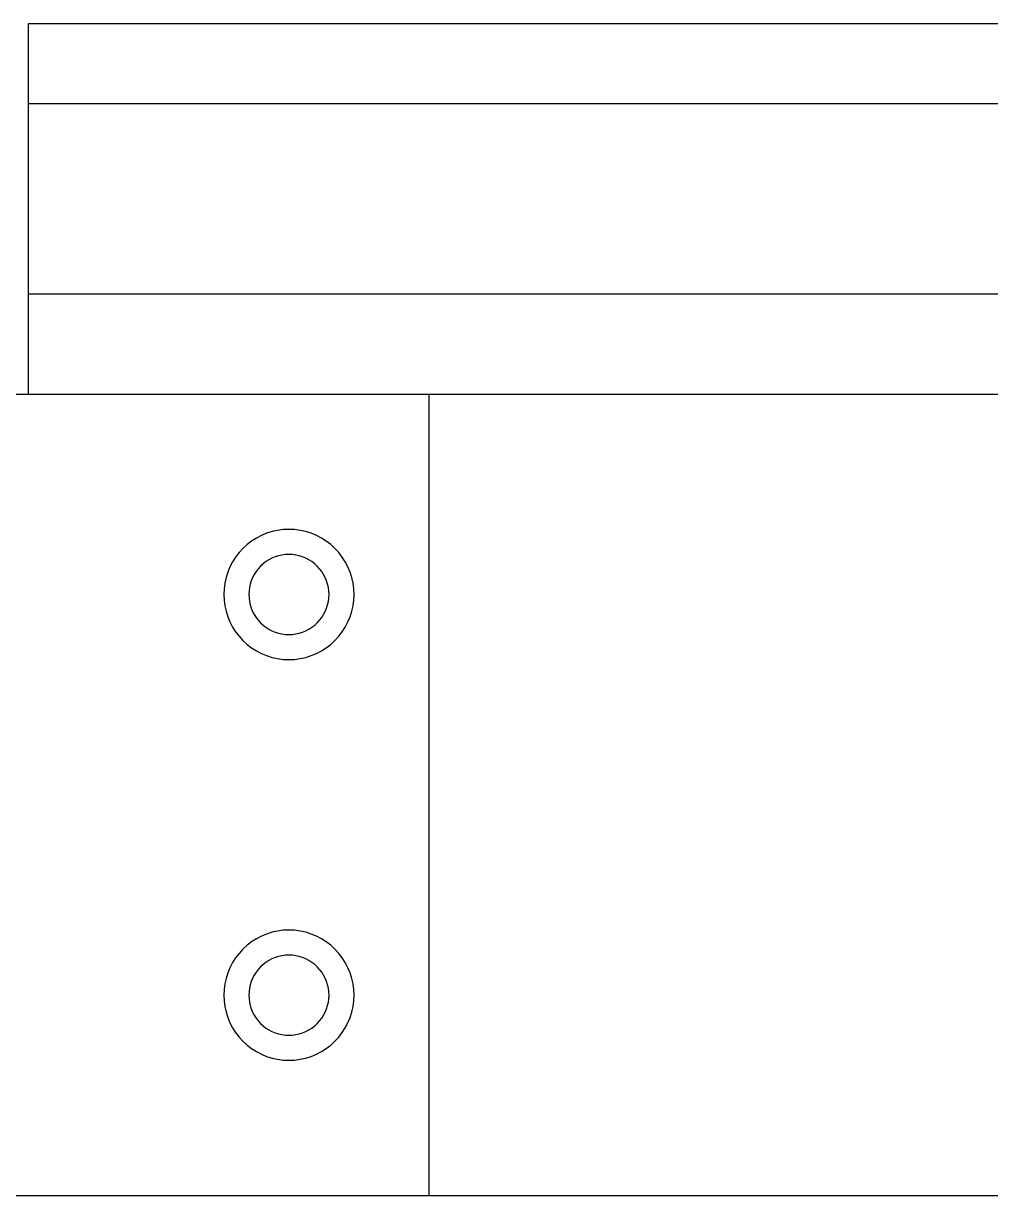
# Model space of a CAD drawing. Header units: millimetres. Extents: x 20 to 1736, y 5 to 589.
# Drawn here: x 114.8 to 153.41, y 456 to 502.8 of the extents above; entities that cross this region are included whole.
import ezdxf

# ---------------------------------------------------------------- set-up
doc = ezdxf.new("R2010")
doc.units = ezdxf.units.MM
doc.header["$LTSCALE"] = 0.4
doc.linetypes.add('DASHED', pattern=[1.524, 1.27, -0.254])
for name, color, linetype in [('Krepezh', 6, 'CONTINUOUS'), ('Nevidimye', 8, 'DASHED'), ('Rama', 7, 'CONTINUOUS'), ('Stol', 34, 'CONTINUOUS'), ('Uzly', 94, 'CONTINUOUS')]:
    doc.layers.add(name, color=color, linetype=linetype)

msp = doc.modelspace()

# ---------------------------------------------------------------- linework, layer by layer
at = {"layer": 'Krepezh'}
for p, q in [((124.7271, 482.5114), (124.5107, 482.4432)), ((124.9485, 482.5605), (124.7271, 482.5114)), ((125.1734, 482.5901), (124.9485, 482.5605)), ((125.4, 482.6), (125.1734, 482.5901)), ((125.6266, 482.5901), (125.4, 482.6)), ((125.8515, 482.5605), (125.6266, 482.5901)), ((126.0729, 482.5114), (125.8515, 482.5605)), ((126.2893, 482.4432), (126.0729, 482.5114)), ((123.9087, 482.1298), (123.7288, 481.9917)), ((124.1, 482.2517), (123.9087, 482.1298)), ((124.3012, 482.3564), (124.1, 482.2517)), ((124.5107, 482.4432), (124.3012, 482.3564)), ((126.4988, 482.3564), (126.2893, 482.4432)), ((126.7, 482.2517), (126.4988, 482.3564)), ((126.8913, 482.1298), (126.7, 482.2517)), ((127.0712, 481.9917), (126.8913, 482.1298)), ((123.4083, 481.6712), (123.2702, 481.4913)), ((123.5615, 481.8385), (123.4083, 481.6712)), ((123.7288, 481.9917), (123.5615, 481.8385)), ((127.2385, 481.8385), (127.0712, 481.9917)), ((127.3917, 481.6712), (127.2385, 481.8385)), ((127.5298, 481.4913), (127.3917, 481.6712)), ((123.1483, 481.3), (123.0436, 481.0988)), ((123.2702, 481.4913), (123.1483, 481.3)), ((127.6517, 481.3), (127.5298, 481.4913)), ((127.7564, 481.0988), (127.6517, 481.3)), ((122.8886, 480.6729), (122.8395, 480.4515)), ((122.9568, 480.8893), (122.8886, 480.6729)), ((123.0436, 481.0988), (122.9568, 480.8893)), ((127.8432, 480.8893), (127.7564, 481.0988)), ((127.9114, 480.6729), (127.8432, 480.8893)), ((127.9605, 480.4515), (127.9114, 480.6729)), ((122.8099, 480.2266), (122.8, 480)), ((122.8395, 480.4515), (122.8099, 480.2266)), ((127.9901, 480.2266), (127.9605, 480.4515)), ((128, 480), (127.9901, 480.2266)), ((122.8, 480), (122.8099, 479.7734)), ((122.8099, 479.7734), (122.8395, 479.5485)), ((127.9605, 479.5485), (127.9901, 479.7734)), ((127.9901, 479.7734), (128, 480)), ((122.8395, 479.5485), (122.8886, 479.3271)), ((122.8886, 479.3271), (122.9568, 479.1107)), ((127.8432, 479.1107), (127.9114, 479.3271)), ((127.9114, 479.3271), (127.9605, 479.5485)), ((122.9568, 479.1107), (123.0436, 478.9012)), ((123.0436, 478.9012), (123.1483, 478.7)), ((127.6517, 478.7), (127.7564, 478.9012)), ((127.7564, 478.9012), (127.8432, 479.1107)), ((123.1483, 478.7), (123.2702, 478.5087)), ((123.2702, 478.5087), (123.4083, 478.3288)), ((123.4083, 478.3288), (123.5615, 478.1615)), ((127.2385, 478.1615), (127.3917, 478.3288)), ((127.3917, 478.3288), (127.5298, 478.5087)), ((127.5298, 478.5087), (127.6517, 478.7)), ((123.5615, 478.1615), (123.7288, 478.0083)), ((123.7288, 478.0083), (123.9087, 477.8702)), ((123.9087, 477.8702), (124.1, 477.7483)), ((126.7, 477.7483), (126.8913, 477.8702)), ((126.8913, 477.8702), (127.0712, 478.0083)), ((127.0712, 478.0083), (127.2385, 478.1615)), ((124.1, 477.7483), (124.3012, 477.6436)), ((124.3012, 477.6436), (124.5107, 477.5568)), ((124.5107, 477.5568), (124.7271, 477.4886)), ((124.7271, 477.4886), (124.9485, 477.4395)), ((124.9485, 477.4395), (125.1734, 477.4099)), ((125.1734, 477.4099), (125.4, 477.4)), ((125.4, 477.4), (125.6266, 477.4099)), ((125.6266, 477.4099), (125.8515, 477.4395)), ((125.8515, 477.4395), (126.0729, 477.4886)), ((126.0729, 477.4886), (126.2893, 477.5568)), ((126.2893, 477.5568), (126.4988, 477.6436)), ((126.4988, 477.6436), (126.7, 477.7483)), ((125.4, 466.6), (125.1734, 466.5901)), ((125.6266, 466.5901), (125.4, 466.6)), ((123.9087, 466.1298), (123.7288, 465.9917)), ((124.1, 466.2517), (123.9087, 466.1298)), ((124.3012, 466.3564), (124.1, 466.2517)), ((124.5107, 466.4432), (124.3012, 466.3564)), ((124.7271, 466.5114), (124.5107, 466.4432)), ((124.9485, 466.5605), (124.7271, 466.5114)), ((125.1734, 466.5901), (124.9485, 466.5605)), ((125.8515, 466.5605), (125.6266, 466.5901)), ((126.0729, 466.5114), (125.8515, 466.5605)), ((126.2893, 466.4432), (126.0729, 466.5114)), ((126.4988, 466.3564), (126.2893, 466.4432)), ((126.7, 466.2517), (126.4988, 466.3564)), ((126.8913, 466.1298), (126.7, 466.2517)), ((127.0712, 465.9917), (126.8913, 466.1298)), ((123.4083, 465.6712), (123.2702, 465.4913)), ((123.5615, 465.8385), (123.4083, 465.6712)), ((123.7288, 465.9917), (123.5615, 465.8385)), ((127.2385, 465.8385), (127.0712, 465.9917)), ((127.3917, 465.6712), (127.2385, 465.8385)), ((127.5298, 465.4913), (127.3917, 465.6712)), ((123.1483, 465.3), (123.0436, 465.0988)), ((123.2702, 465.4913), (123.1483, 465.3)), ((127.6517, 465.3), (127.5298, 465.4913)), ((127.7564, 465.0988), (127.6517, 465.3)), ((122.9568, 464.8893), (122.8886, 464.6729)), ((123.0436, 465.0988), (122.9568, 464.8893)), ((127.8432, 464.8893), (127.7564, 465.0988)), ((127.9114, 464.6729), (127.8432, 464.8893)), ((122.8395, 464.4515), (122.8099, 464.2266)), ((122.8886, 464.6729), (122.8395, 464.4515)), ((127.9605, 464.4515), (127.9114, 464.6729)), ((127.9901, 464.2266), (127.9605, 464.4515)), ((122.8099, 464.2266), (122.8, 464)), ((122.8, 464), (122.8099, 463.7734)), ((128, 464), (127.9901, 464.2266)), ((127.9901, 463.7734), (128, 464)), ((122.8099, 463.7734), (122.8395, 463.5485)), ((122.8395, 463.5485), (122.8886, 463.3271)), ((122.8886, 463.3271), (122.9568, 463.1107)), ((127.8432, 463.1107), (127.9114, 463.3271)), ((127.9114, 463.3271), (127.9605, 463.5485)), ((127.9605, 463.5485), (127.9901, 463.7734)), ((122.9568, 463.1107), (123.0436, 462.9012)), ((123.0436, 462.9012), (123.1483, 462.7)), ((127.6517, 462.7), (127.7564, 462.9012)), ((127.7564, 462.9012), (127.8432, 463.1107)), ((123.1483, 462.7), (123.2702, 462.5087)), ((123.2702, 462.5087), (123.4083, 462.3288)), ((127.3917, 462.3288), (127.5298, 462.5087)), ((127.5298, 462.5087), (127.6517, 462.7)), ((123.4083, 462.3288), (123.5615, 462.1615)), ((123.5615, 462.1615), (123.7288, 462.0083)), ((123.7288, 462.0083), (123.9087, 461.8702)), ((126.8913, 461.8702), (127.0712, 462.0083)), ((127.0712, 462.0083), (127.2385, 462.1615)), ((127.2385, 462.1615), (127.3917, 462.3288)), ((123.9087, 461.8702), (124.1, 461.7483)), ((124.1, 461.7483), (124.3012, 461.6436)), ((124.3012, 461.6436), (124.5107, 461.5568)), ((124.5107, 461.5568), (124.7271, 461.4886)), ((124.7271, 461.4886), (124.9485, 461.4395)), ((125.8515, 461.4395), (126.0729, 461.4886)), ((126.0729, 461.4886), (126.2893, 461.5568)), ((126.2893, 461.5568), (126.4988, 461.6436)), ((126.4988, 461.6436), (126.7, 461.7483)), ((126.7, 461.7483), (126.8913, 461.8702)), ((124.9485, 461.4395), (125.1734, 461.4099)), ((125.1734, 461.4099), (125.4, 461.4)), ((125.4, 461.4), (125.6266, 461.4099)), ((125.6266, 461.4099), (125.8515, 461.4395))]:
    msp.add_line(p, q, dxfattribs=at)
at = {"layer": 'Nevidimye'}
for p, q in [((125.1222, 481.5757), (124.9859, 481.5455)), ((125.1222, 481.5757), (124.9859, 481.5455)), ((125.2606, 481.5939), (125.1222, 481.5757)), ((125.2606, 481.5939), (125.1222, 481.5757)), ((125.4, 481.6), (125.2606, 481.5939)), ((125.4, 481.6), (125.2606, 481.5939)), ((125.5394, 481.5939), (125.4, 481.6)), ((125.5394, 481.5939), (125.4, 481.6)), ((125.6778, 481.5757), (125.5394, 481.5939)), ((125.6778, 481.5757), (125.5394, 481.5939)), ((125.8141, 481.5455), (125.6778, 481.5757)), ((125.8141, 481.5455), (125.6778, 481.5757)), ((124.2686, 481.1314), (124.1743, 481.0285)), ((124.2686, 481.1314), (124.1743, 481.0285)), ((124.3715, 481.2257), (124.2686, 481.1314)), ((124.3715, 481.2257), (124.2686, 481.1314)), ((124.4823, 481.3106), (124.3715, 481.2257)), ((124.4823, 481.3106), (124.3715, 481.2257)), ((124.6, 481.3856), (124.4823, 481.3106)), ((124.6, 481.3856), (124.4823, 481.3106)), ((124.7238, 481.4501), (124.6, 481.3856)), ((124.7238, 481.4501), (124.6, 481.3856)), ((124.8528, 481.5035), (124.7238, 481.4501)), ((124.8528, 481.5035), (124.7238, 481.4501)), ((124.9859, 481.5455), (124.8528, 481.5035)), ((124.9859, 481.5455), (124.8528, 481.5035)), ((125.9472, 481.5035), (125.8141, 481.5455)), ((125.9472, 481.5035), (125.8141, 481.5455)), ((126.0762, 481.4501), (125.9472, 481.5035)), ((126.0762, 481.4501), (125.9472, 481.5035)), ((126.2, 481.3856), (126.0762, 481.4501)), ((126.2, 481.3856), (126.0762, 481.4501)), ((126.3177, 481.3106), (126.2, 481.3856)), ((126.3177, 481.3106), (126.2, 481.3856)), ((126.4285, 481.2257), (126.3177, 481.3106)), ((126.4285, 481.2257), (126.3177, 481.3106)), ((126.5314, 481.1314), (126.4285, 481.2257)), ((126.5314, 481.1314), (126.4285, 481.2257)), ((126.6257, 481.0285), (126.5314, 481.1314)), ((126.6257, 481.0285), (126.5314, 481.1314)), ((123.9499, 480.6762), (123.8965, 480.5472)), ((123.9499, 480.6762), (123.8965, 480.5472)), ((124.0144, 480.8), (123.9499, 480.6762)), ((124.0144, 480.8), (123.9499, 480.6762)), ((124.0894, 480.9177), (124.0144, 480.8)), ((124.0894, 480.9177), (124.0144, 480.8)), ((124.1743, 481.0285), (124.0894, 480.9177)), ((124.1743, 481.0285), (124.0894, 480.9177)), ((126.7106, 480.9177), (126.6257, 481.0285)), ((126.7106, 480.9177), (126.6257, 481.0285)), ((126.7856, 480.8), (126.7106, 480.9177)), ((126.7856, 480.8), (126.7106, 480.9177)), ((126.8501, 480.6762), (126.7856, 480.8)), ((126.8501, 480.6762), (126.7856, 480.8)), ((126.9035, 480.5472), (126.8501, 480.6762)), ((126.9035, 480.5472), (126.8501, 480.6762)), ((123.8243, 480.2778), (123.8061, 480.1394)), ((123.8243, 480.2778), (123.8061, 480.1394)), ((123.8545, 480.4141), (123.8243, 480.2778)), ((123.8545, 480.4141), (123.8243, 480.2778)), ((123.8965, 480.5472), (123.8545, 480.4141)), ((123.8965, 480.5472), (123.8545, 480.4141)), ((126.9455, 480.4141), (126.9035, 480.5472)), ((126.9455, 480.4141), (126.9035, 480.5472)), ((126.9757, 480.2778), (126.9455, 480.4141)), ((126.9757, 480.2778), (126.9455, 480.4141)), ((126.9939, 480.1394), (126.9757, 480.2778)), ((126.9939, 480.1394), (126.9757, 480.2778)), ((123.8061, 480.1394), (123.8, 480)), ((123.8061, 480.1394), (123.8, 480)), ((123.8, 480), (123.8061, 479.8606)), ((123.8, 480), (123.8061, 479.8606)), ((123.8061, 479.8606), (123.8243, 479.7222)), ((123.8061, 479.8606), (123.8243, 479.7222)), ((123.8243, 479.7222), (123.8545, 479.5859)), ((123.8243, 479.7222), (123.8545, 479.5859)), ((126.9455, 479.5859), (126.9757, 479.7222)), ((126.9455, 479.5859), (126.9757, 479.7222)), ((126.9757, 479.7222), (126.9939, 479.8606)), ((126.9757, 479.7222), (126.9939, 479.8606)), ((127, 480), (126.9939, 480.1394)), ((127, 480), (126.9939, 480.1394)), ((126.9939, 479.8606), (127, 480)), ((126.9939, 479.8606), (127, 480)), ((123.8545, 479.5859), (123.8965, 479.4528)), ((123.8545, 479.5859), (123.8965, 479.4528)), ((123.8965, 479.4528), (123.9499, 479.3238)), ((123.8965, 479.4528), (123.9499, 479.3238)), ((123.9499, 479.3238), (124.0144, 479.2)), ((123.9499, 479.3238), (124.0144, 479.2)), ((126.7856, 479.2), (126.8501, 479.3238)), ((126.7856, 479.2), (126.8501, 479.3238)), ((126.8501, 479.3238), (126.9035, 479.4528)), ((126.8501, 479.3238), (126.9035, 479.4528)), ((126.9035, 479.4528), (126.9455, 479.5859)), ((126.9035, 479.4528), (126.9455, 479.5859)), ((124.0144, 479.2), (124.0894, 479.0823)), ((124.0144, 479.2), (124.0894, 479.0823)), ((124.0894, 479.0823), (124.1743, 478.9715)), ((124.0894, 479.0823), (124.1743, 478.9715)), ((124.1743, 478.9715), (124.2686, 478.8686)), ((124.1743, 478.9715), (124.2686, 478.8686)), ((124.2686, 478.8686), (124.3715, 478.7743)), ((124.2686, 478.8686), (124.3715, 478.7743)), ((124.3715, 478.7743), (124.4823, 478.6894)), ((124.3715, 478.7743), (124.4823, 478.6894)), ((126.3177, 478.6894), (126.4285, 478.7743)), ((126.3177, 478.6894), (126.4285, 478.7743)), ((126.4285, 478.7743), (126.5314, 478.8686)), ((126.4285, 478.7743), (126.5314, 478.8686)), ((126.5314, 478.8686), (126.6257, 478.9715)), ((126.5314, 478.8686), (126.6257, 478.9715)), ((126.6257, 478.9715), (126.7106, 479.0823)), ((126.6257, 478.9715), (126.7106, 479.0823)), ((126.7106, 479.0823), (126.7856, 479.2)), ((126.7106, 479.0823), (126.7856, 479.2)), ((124.4823, 478.6894), (124.6, 478.6144)), ((124.4823, 478.6894), (124.6, 478.6144)), ((124.6, 478.6144), (124.7238, 478.5499)), ((124.6, 478.6144), (124.7238, 478.5499)), ((124.7238, 478.5499), (124.8528, 478.4965)), ((124.7238, 478.5499), (124.8528, 478.4965)), ((124.8528, 478.4965), (124.9859, 478.4545)), ((124.8528, 478.4965), (124.9859, 478.4545)), ((124.9859, 478.4545), (125.1222, 478.4243)), ((124.9859, 478.4545), (125.1222, 478.4243)), ((125.1222, 478.4243), (125.2606, 478.4061)), ((125.1222, 478.4243), (125.2606, 478.4061)), ((125.2606, 478.4061), (125.4, 478.4)), ((125.2606, 478.4061), (125.4, 478.4)), ((125.4, 478.4), (125.5394, 478.4061)), ((125.4, 478.4), (125.5394, 478.4061)), ((125.5394, 478.4061), (125.6778, 478.4243)), ((125.5394, 478.4061), (125.6778, 478.4243)), ((125.6778, 478.4243), (125.8141, 478.4545)), ((125.6778, 478.4243), (125.8141, 478.4545)), ((125.8141, 478.4545), (125.9472, 478.4965)), ((125.8141, 478.4545), (125.9472, 478.4965)), ((125.9472, 478.4965), (126.0762, 478.5499)), ((125.9472, 478.4965), (126.0762, 478.5499)), ((126.0762, 478.5499), (126.2, 478.6144)), ((126.0762, 478.5499), (126.2, 478.6144)), ((126.2, 478.6144), (126.3177, 478.6894)), ((126.2, 478.6144), (126.3177, 478.6894)), ((124.3715, 465.2257), (124.2686, 465.1314)), ((124.3715, 465.2257), (124.2686, 465.1314)), ((124.4823, 465.3106), (124.3715, 465.2257)), ((124.4823, 465.3106), (124.3715, 465.2257)), ((124.6, 465.3856), (124.4823, 465.3106)), ((124.6, 465.3856), (124.4823, 465.3106)), ((124.7238, 465.4501), (124.6, 465.3856)), ((124.7238, 465.4501), (124.6, 465.3856)), ((124.8528, 465.5035), (124.7238, 465.4501)), ((124.8528, 465.5035), (124.7238, 465.4501)), ((124.9859, 465.5455), (124.8528, 465.5035)), ((124.9859, 465.5455), (124.8528, 465.5035)), ((125.1222, 465.5757), (124.9859, 465.5455)), ((125.1222, 465.5757), (124.9859, 465.5455)), ((125.2606, 465.5939), (125.1222, 465.5757)), ((125.2606, 465.5939), (125.1222, 465.5757)), ((125.4, 465.6), (125.2606, 465.5939)), ((125.4, 465.6), (125.2606, 465.5939)), ((125.5394, 465.5939), (125.4, 465.6)), ((125.5394, 465.5939), (125.4, 465.6)), ((125.6778, 465.5757), (125.5394, 465.5939)), ((125.6778, 465.5757), (125.5394, 465.5939)), ((125.8141, 465.5455), (125.6778, 465.5757)), ((125.8141, 465.5455), (125.6778, 465.5757)), ((125.9472, 465.5035), (125.8141, 465.5455)), ((125.9472, 465.5035), (125.8141, 465.5455)), ((126.0762, 465.4501), (125.9472, 465.5035)), ((126.0762, 465.4501), (125.9472, 465.5035)), ((126.2, 465.3856), (126.0762, 465.4501)), ((126.2, 465.3856), (126.0762, 465.4501)), ((126.3177, 465.3106), (126.2, 465.3856)), ((126.3177, 465.3106), (126.2, 465.3856)), ((126.4285, 465.2257), (126.3177, 465.3106)), ((126.4285, 465.2257), (126.3177, 465.3106)), ((126.5314, 465.1314), (126.4285, 465.2257)), ((126.5314, 465.1314), (126.4285, 465.2257)), ((124.0144, 464.8), (123.9499, 464.6762)), ((124.0144, 464.8), (123.9499, 464.6762)), ((124.0894, 464.9177), (124.0144, 464.8)), ((124.0894, 464.9177), (124.0144, 464.8)), ((124.1743, 465.0285), (124.0894, 464.9177)), ((124.1743, 465.0285), (124.0894, 464.9177)), ((124.2686, 465.1314), (124.1743, 465.0285)), ((124.2686, 465.1314), (124.1743, 465.0285)), ((126.6257, 465.0285), (126.5314, 465.1314)), ((126.6257, 465.0285), (126.5314, 465.1314)), ((126.7106, 464.9177), (126.6257, 465.0285)), ((126.7106, 464.9177), (126.6257, 465.0285)), ((126.7856, 464.8), (126.7106, 464.9177)), ((126.7856, 464.8), (126.7106, 464.9177)), ((126.8501, 464.6762), (126.7856, 464.8)), ((126.8501, 464.6762), (126.7856, 464.8)), ((123.8243, 464.2778), (123.8061, 464.1394)), ((123.8243, 464.2778), (123.8061, 464.1394)), ((123.8545, 464.4141), (123.8243, 464.2778)), ((123.8545, 464.4141), (123.8243, 464.2778)), ((123.8965, 464.5472), (123.8545, 464.4141)), ((123.8965, 464.5472), (123.8545, 464.4141)), ((123.9499, 464.6762), (123.8965, 464.5472)), ((123.9499, 464.6762), (123.8965, 464.5472)), ((126.9035, 464.5472), (126.8501, 464.6762)), ((126.9035, 464.5472), (126.8501, 464.6762)), ((126.9455, 464.4141), (126.9035, 464.5472)), ((126.9455, 464.4141), (126.9035, 464.5472)), ((126.9757, 464.2778), (126.9455, 464.4141)), ((126.9757, 464.2778), (126.9455, 464.4141)), ((126.9939, 464.1394), (126.9757, 464.2778)), ((126.9939, 464.1394), (126.9757, 464.2778)), ((123.8061, 464.1394), (123.8, 464)), ((123.8061, 464.1394), (123.8, 464)), ((123.8, 464), (123.8061, 463.8606)), ((123.8, 464), (123.8061, 463.8606)), ((123.8061, 463.8606), (123.8243, 463.7222)), ((123.8061, 463.8606), (123.8243, 463.7222)), ((126.9757, 463.7222), (126.9939, 463.8606)), ((126.9757, 463.7222), (126.9939, 463.8606)), ((127, 464), (126.9939, 464.1394)), ((127, 464), (126.9939, 464.1394)), ((126.9939, 463.8606), (127, 464)), ((126.9939, 463.8606), (127, 464)), ((123.8243, 463.7222), (123.8545, 463.5859)), ((123.8243, 463.7222), (123.8545, 463.5859)), ((123.8545, 463.5859), (123.8965, 463.4528)), ((123.8545, 463.5859), (123.8965, 463.4528)), ((123.8965, 463.4528), (123.9499, 463.3238)), ((123.8965, 463.4528), (123.9499, 463.3238)), ((123.9499, 463.3238), (124.0144, 463.2)), ((123.9499, 463.3238), (124.0144, 463.2)), ((126.7856, 463.2), (126.8501, 463.3238)), ((126.7856, 463.2), (126.8501, 463.3238)), ((126.8501, 463.3238), (126.9035, 463.4528)), ((126.8501, 463.3238), (126.9035, 463.4528)), ((126.9035, 463.4528), (126.9455, 463.5859)), ((126.9035, 463.4528), (126.9455, 463.5859)), ((126.9455, 463.5859), (126.9757, 463.7222)), ((126.9455, 463.5859), (126.9757, 463.7222)), ((124.0144, 463.2), (124.0894, 463.0823)), ((124.0144, 463.2), (124.0894, 463.0823)), ((124.0894, 463.0823), (124.1743, 462.9715)), ((124.0894, 463.0823), (124.1743, 462.9715)), ((124.1743, 462.9715), (124.2686, 462.8686)), ((124.1743, 462.9715), (124.2686, 462.8686)), ((124.2686, 462.8686), (124.3715, 462.7743)), ((124.2686, 462.8686), (124.3715, 462.7743)), ((126.4285, 462.7743), (126.5314, 462.8686)), ((126.4285, 462.7743), (126.5314, 462.8686)), ((126.5314, 462.8686), (126.6257, 462.9715)), ((126.5314, 462.8686), (126.6257, 462.9715)), ((126.6257, 462.9715), (126.7106, 463.0823)), ((126.6257, 462.9715), (126.7106, 463.0823)), ((126.7106, 463.0823), (126.7856, 463.2)), ((126.7106, 463.0823), (126.7856, 463.2)), ((124.3715, 462.7743), (124.4823, 462.6894)), ((124.3715, 462.7743), (124.4823, 462.6894)), ((124.4823, 462.6894), (124.6, 462.6144)), ((124.4823, 462.6894), (124.6, 462.6144)), ((124.6, 462.6144), (124.7238, 462.5499)), ((124.6, 462.6144), (124.7238, 462.5499)), ((124.7238, 462.5499), (124.8528, 462.4965)), ((124.7238, 462.5499), (124.8528, 462.4965)), ((124.8528, 462.4965), (124.9859, 462.4545)), ((124.8528, 462.4965), (124.9859, 462.4545)), ((124.9859, 462.4545), (125.1222, 462.4243)), ((124.9859, 462.4545), (125.1222, 462.4243)), ((125.1222, 462.4243), (125.2606, 462.4061)), ((125.1222, 462.4243), (125.2606, 462.4061)), ((125.2606, 462.4061), (125.4, 462.4)), ((125.2606, 462.4061), (125.4, 462.4)), ((125.4, 462.4), (125.5394, 462.4061)), ((125.4, 462.4), (125.5394, 462.4061)), ((125.5394, 462.4061), (125.6778, 462.4243)), ((125.5394, 462.4061), (125.6778, 462.4243)), ((125.6778, 462.4243), (125.8141, 462.4545)), ((125.6778, 462.4243), (125.8141, 462.4545)), ((125.8141, 462.4545), (125.9472, 462.4965)), ((125.8141, 462.4545), (125.9472, 462.4965)), ((125.9472, 462.4965), (126.0762, 462.5499)), ((125.9472, 462.4965), (126.0762, 462.5499)), ((126.0762, 462.5499), (126.2, 462.6144)), ((126.0762, 462.5499), (126.2, 462.6144)), ((126.2, 462.6144), (126.3177, 462.6894)), ((126.2, 462.6144), (126.3177, 462.6894)), ((126.3177, 462.6894), (126.4285, 462.7743)), ((126.3177, 462.6894), (126.4285, 462.7743))]:
    msp.add_line(p, q, dxfattribs=at)
at = {"layer": 'Rama'}
for p, q in [((95, 488), (255, 488)), ((95, 488), (255, 488)), ((117.4, 488), (133.4, 488)), ((95, 456), (255, 456)), ((95, 456), (255, 456)), ((117.4, 456), (133.4, 456))]:
    msp.add_line(p, q, dxfattribs=at)
at = {"layer": 'Stol'}
for p, q in [((115, 502.8), (235, 502.8)), ((115, 499.6), (115, 502.8)), ((115, 499.6), (235, 499.6)), ((115, 492), (115, 499.6)), ((115, 499.6), (235, 499.6)), ((115, 492), (235, 492)), ((115, 488), (115, 492)), ((115, 492), (235, 492)), ((115, 488), (235, 488))]:
    msp.add_line(p, q, dxfattribs=at)
at = {"layer": 'Uzly'}
for p, q in [((79, 488), (131, 488)), ((79, 488), (131, 488)), ((131, 456), (131, 488)), ((79, 456), (131, 456)), ((79, 456), (131, 456))]:
    msp.add_line(p, q, dxfattribs=at)

doc.saveas('drawing.dxf')
